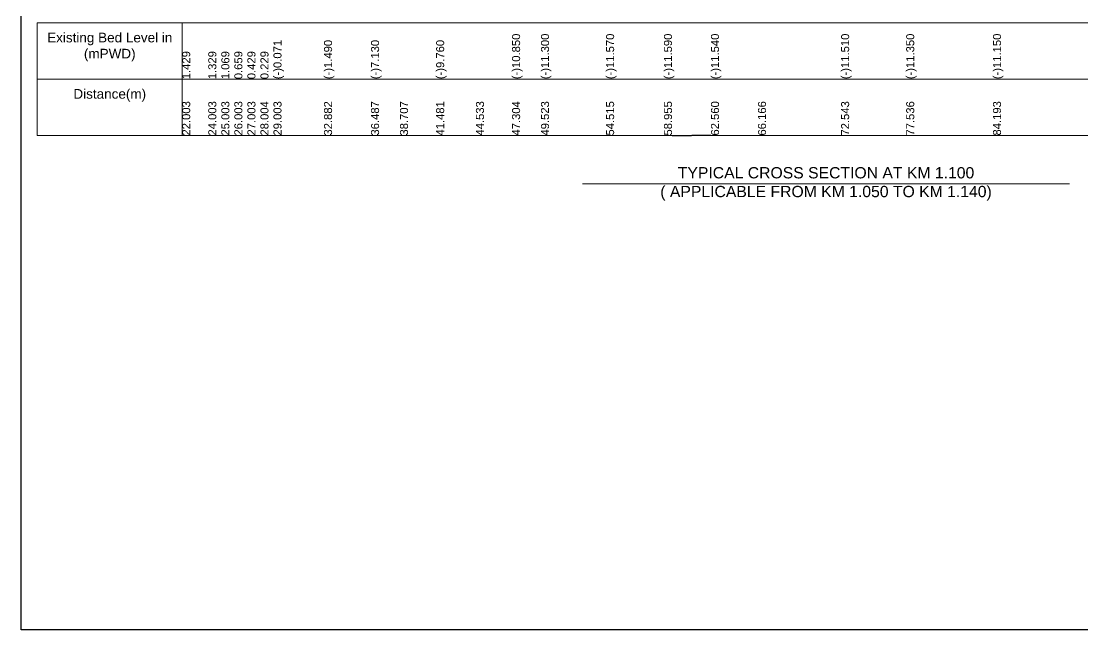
# Model space of a CAD drawing. Header units: inches. Extents: x 89000 to 1304432, y -10828 to 220529.
# Drawn here: x 193465 to 200061, y -9106 to -5324 of the extents above; entities that cross this region are included whole.
import ezdxf

# ---------------------------------------------------------------- set-up
doc = ezdxf.new("R2010")
doc.units = ezdxf.units.IN
doc.header["$LTSCALE"] = 7
doc.header["$MEASUREMENT"] = 0
for name, color, linetype, lineweight in [('Cross section Data Border', 7, 'Continuous', 9), ('Cross Section Labels', 7, 'Continuous', 9), ('Long Section Labels', 7, 'Continuous', 9)]:
    doc.layers.add(name, color=color, linetype=linetype, lineweight=lineweight)
doc.styles.get("Standard").update_dxf_attribs({"font": 'arial.ttf'})
doc.dimstyles.get("Standard").update_dxf_attribs({"dimtxt": 0.18, "dimasz": 0.18, "dimexe": 0.18, "dimexo": 0.0625, "dimgap": 0.09, "dimtad": 0, "dimtih": 1, "dimtoh": 1, "dimdec": 4, "dimzin": 0, "dimdsep": 46, "dimtxsty": 'Standard', "dimcen": 0.09, "dimadec": 0, "dimazin": 0, "dimtfac": 1, "dimtdec": 4, "dimtofl": 0, "dimtmove": 0, "dimatfit": 3, "dimfxl": 1, "dimtolj": 1, "dimtzin": 0, "dimarcsym": 0})

# ---------------------------------------------------------------- blocks, each defined once
blk = doc.blocks.new('*D112')
at = {"layer": 'Cross Section Labels', "color": 0, "lineweight": -2, "transparency": 16777216}
for p, q in [((197509.6, -6034.8), (197509.6, -6034.7)), ((197509.8, -6034.9), (197629.5, -6034.9)), ((197750.4, -6034.9), (197630.7, -6034.9)), ((197750.6, -6034.8), (197750.6, -6034.7))]:
    blk.add_line(p, q, dxfattribs=at)
at = {"layer": 'Cross Section Labels', "color": 0, "transparency": 16777216}
for points in [[(197509.8, -6034.8), (197509.8, -6034.9), (197509.6, -6034.9)], [(197750.4, -6034.8), (197750.4, -6034.9), (197750.6, -6034.9)]]:
    blk.add_solid(points, dxfattribs=at)
at = {"layer": 'Defpoints', "color": 0, "transparency": 16777216}
for p in [(197509.6, -6034.9), (197750.6, -6034.9), (197750.6, -6034.9)]:
    blk.add_point(p, dxfattribs=at)
at = {"layer": 'Cross Section Labels', "color": 0, "transparency": 16777216, "insert": (197630.1, -6034.9), "char_height": 0.18, "attachment_point": 5}
blk.add_mtext('\\A1;240.9814', dxfattribs=at)

msp = doc.modelspace()

# ---------------------------------------------------------------- linework, layer by layer
msp.add_lwpolyline([(193465.3918, -2034.87133), (203465.3918, -2034.87133), (203465.3918, -9105.87133), (193465.3918, -9105.87133)], close=True)
at = {"layer": 'Cross section Data Border'}
msp.add_lwpolyline([(193565.3918, -5334.87133), (201897.2325, -5334.87133), (201897.2325, -6034.87133), (193565.3918, -6034.87133)], close=True, dxfattribs=at)
for points in [[(194465.3918, -5334.87133), (194465.3918, -6034.87133)], [(193565.3918, -5684.87133), (201897.2325, -5684.87133)]]:
    msp.add_lwpolyline(points, dxfattribs=at)
at = {"layer": 'Cross Section Labels'}
msp.add_lwpolyline([(196953.3918, -6334.87133), (198465.3918, -6334.87133), (199977.3918, -6334.87133)], dxfattribs=at)

# ---------------------------------------------------------------- texts
at = {"layer": 'Cross section Data Border', "char_height": 60, "width": 800, "attachment_point": 5}
for s, insert in [('Existing Bed Level in (mPWD)', (194015.3918, -5484.87133)), ('Distance(m)', (194015.3918, -5784.87133))]:
    msp.add_mtext(s, dxfattribs=dict(at, insert=insert))
at = {"layer": 'Cross Section Labels', "insert": (198465.3918, -6334.87133), "char_height": 70, "attachment_point": 5}
msp.add_mtext('TYPICAL CROSS SECTION AT KM 1.100^J( APPLICABLE FROM KM 1.050 TO KM 1.140)', dxfattribs=at)
at = {"layer": 'Long Section Labels', "char_height": 50, "attachment_point": 1, "rotation": 90}
for s, insert in [('(-)10.850', (196514.78871, -5684.87133)), ('(-)11.300', (196694.56135, -5684.87133)), ('(-)11.570', (197098.88792, -5684.87133)), ('(-)11.590', (197458.52297, -5684.87133)), ('(-)11.590', (197458.52297, -5684.87133)), ('(-)11.540', (197750.56168, -5684.87133)), ('(-)11.510', (198559.13603, -5684.87133)), ('(-)11.350', (198963.56099, -5684.87133)), ('(-)11.150', (199502.81361, -5684.87133)), ('(-)0.071', (195032.45535, -5684.87133)), ('(-)1.490', (195346.59041, -5684.87133)), ('(-)7.130', (195638.63996, -5684.87133)), ('(-)7.130', (195638.63996, -5684.87133)), ('(-)9.760', (196043.10703, -5684.87133)), ('(-)9.760', (196043.10703, -5684.87133)), ('1.429', (194465.3918, -5684.87133)), ('1.329', (194627.40357, -5684.87133)), ('1.069', (194708.43182, -5684.87133)), ('0.659', (194789.41533, -5684.87133)), ('0.429', (194870.44359, -5684.87133)), ('0.229', (194951.47184, -5684.87133)), ('22.003', (194465.3918, -6034.87133)), ('24.003', (194627.40357, -6034.87133)), ('25.003', (194708.43182, -6034.87133)), ('26.003', (194789.41533, -6034.87133)), ('27.003', (194870.44359, -6034.87133)), ('28.004', (194951.47184, -6034.87133)), ('29.003', (195032.45535, -6034.87133)), ('32.882', (195346.59041, -6034.87133)), ('36.487', (195638.63996, -6034.87133)), ('38.707', (195818.4265, -6034.87133)), ('41.481', (196043.10703, -6034.87133)), ('44.533', (196290.38588, -6034.87133)), ('47.304', (196514.78871, -6034.87133)), ('49.523', (196694.56135, -6034.87133)), ('54.515', (197098.88792, -6034.87133)), ('58.955', (197458.52297, -6034.87133)), ('62.560', (197750.56168, -6034.87133)), ('66.166', (198042.60158, -6034.87133)), ('72.543', (198559.13603, -6034.87133)), ('77.536', (198963.56099, -6034.87133)), ('84.193', (199502.81361, -6034.87133))]:
    msp.add_mtext(s, dxfattribs=dict(at, insert=insert))

# ---------------------------------------------------------------- dimensions: what is measured, and where the dimension line sits
at = {"layer": 'Cross Section Labels'}
dim = msp.add_linear_dim(base=(197750.56168, -6034.87133), p1=(197509.58027, -6034.87133), p2=(197750.56168, -6034.87133), dimstyle='Standard', dxfattribs=at)
dim.commit()
dim.dimension.update_dxf_attribs({"geometry": '*D112', "text_midpoint": (197630.07098, -6034.87133)})

doc.saveas('drawing.dxf')
